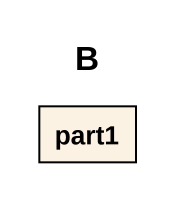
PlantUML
@startuml
title B
rectangle part1
@enduml
